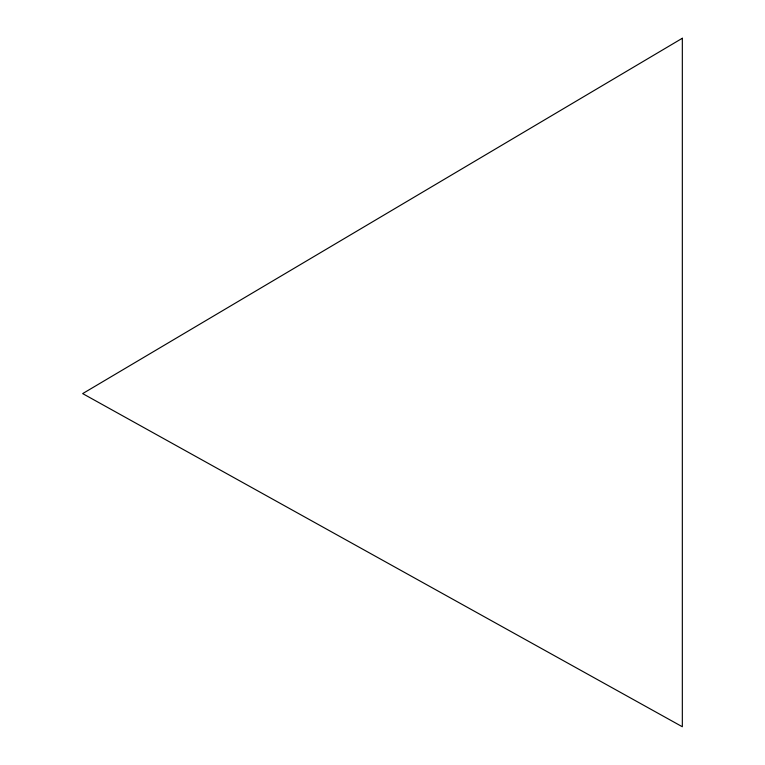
<?xml version="1.0" encoding="UTF-8"?>
<svg xmlns="http://www.w3.org/2000/svg" width="765" height="765" viewBox="0 0 765 765"><rect width="100%" height="100%" fill="white"/><g stroke="black" fill="none" stroke-linecap="round" stroke-linejoin="round"><path stroke-width="1.15" d="M682.332 38.25L82.668 393.602L682.332 726.75L682.332 38.25"/></g></svg>
